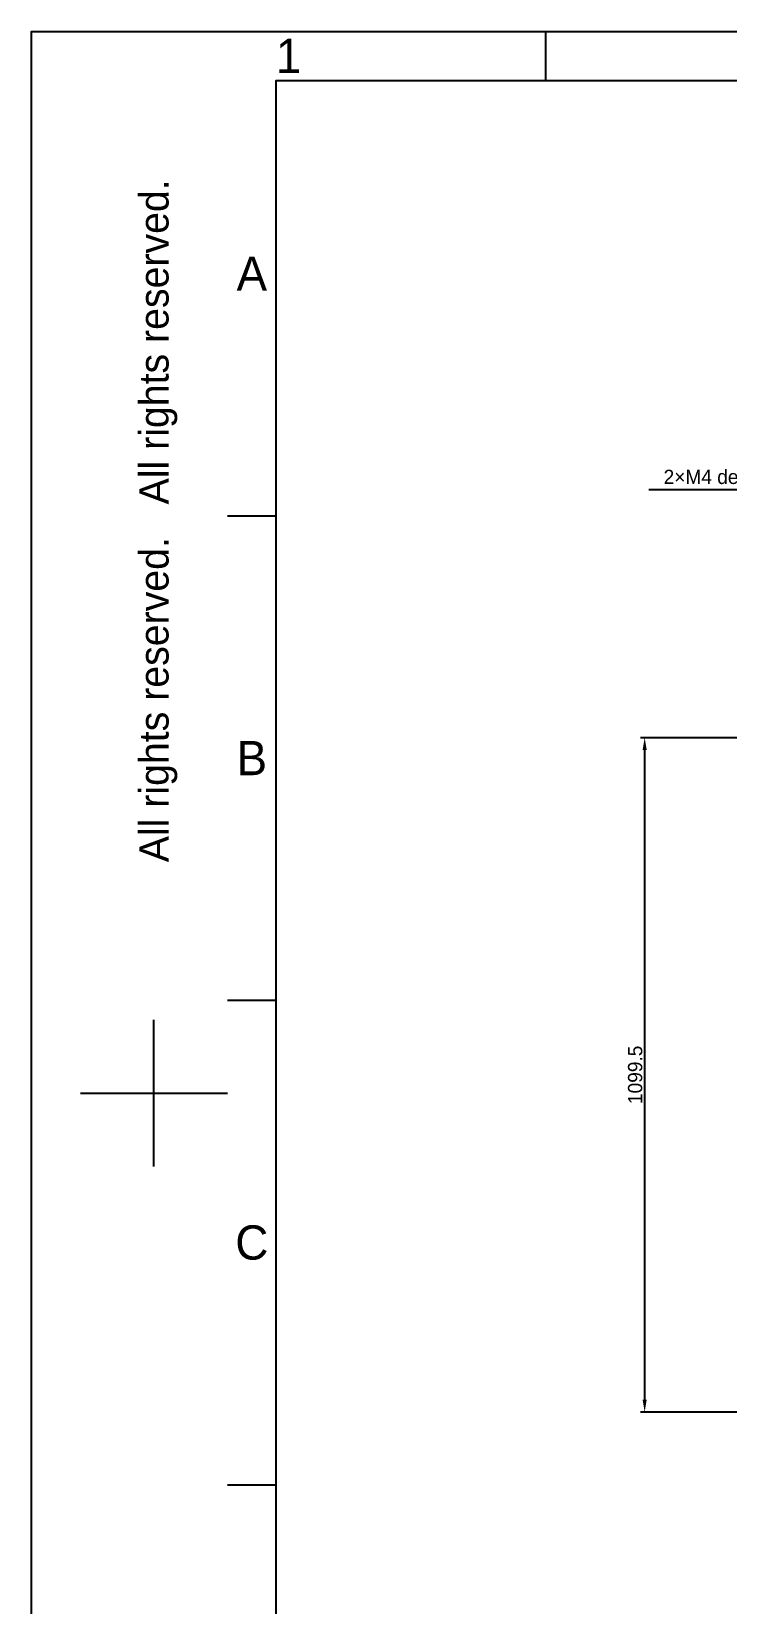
# Model space of a CAD drawing. Header units: millimetres. Extents: x 4086 to 8300, y 123 to 1549.
# Drawn here: x 6284 to 6624, y 778 to 1549 of the extents above; entities that cross this region are included whole.
import ezdxf
from ezdxf import colors
from ezdxf.entities.mleader import LeaderData, LeaderLine
from ezdxf.enums import TextEntityAlignment as Align
from ezdxf.math import Vec2, Vec3

# ---------------------------------------------------------------- set-up
doc = ezdxf.new("R2010")
doc.units = ezdxf.units.MM
doc.layers.add('尺寸标注', color=7, linetype='Continuous')
doc.layers.add('轮廓实线层', color=7, linetype='Continuous', lineweight=30)
doc.styles.add('思源黑', font='SourceHanSansCN-Normal.ttf')
doc.dimstyles.new('尺寸标注_3_10比例', dxfattribs={"dimtxt": 7, "dimasz": 6, "dimexe": 2, "dimexo": 1.5, "dimgap": 1, "dimtad": 1, "dimdec": 1, "dimlfac": 3.333333, "dimdsep": 46, "dimtxsty": '思源黑', "dimcen": 0.09, "dimadec": 0, "dimazin": 0, "dimtp": 0.01, "dimtm": 0.01, "dimtfac": 1, "dimtdec": 1, "dimtofl": 0, "dimtmove": 0, "dimatfit": 3, "dimfxl": 0, "dimtolj": 1, "dimarcsym": 0})

# ---------------------------------------------------------------- blocks, each defined once
blk = doc.blocks.new('1')
at = {"color": 2}
for p, q in [((6535.66, 1549.22), (6535.66, 1525.22)), ((6379.66, 1311.62), (6403.66, 1311.62)), ((6379.66, 1074.02), (6403.66, 1074.02)), ((6343.66, 992.42), (6343.66, 1064.42)), ((6307.66, 1028.42), (6379.66, 1028.42)), ((6379.66, 836.42), (6403.66, 836.42))]:
    blk.add_line(p, q, dxfattribs=at)
for points in [[(6283.66, 123.62), (6283.66, 1549.22), (8299.66, 1549.22), (8299.66, 123.62)], [(6403.66, 147.62), (6403.66, 1525.22), (8275.66, 1525.22), (8275.66, 147.62)]]:
    blk.add_lwpolyline(points, close=True, dxfattribs=at)
at = {"color": 2, "style": '思源黑'}
for s, p in [('1', (6409.66, 1537.22)), ('A', (6391.66, 1430.42)), ('B', (6391.66, 1192.82)), ('C', (6391.66, 955.22))]:
    blk.add_text(s, height=16.8, dxfattribs=at).set_placement(p, align=Align.MIDDLE_CENTER)
blk.add_text('All rights reserved.   All rights reserved.', height=14.4, rotation=90, dxfattribs=at).set_placement((6343.66, 1309.22), align=Align.MIDDLE_CENTER)
at = {"color": 7, "style": '思源黑'}
for tag, height, p in [('编号', 19.2, (8134.84, 252.67)), ('比例', 8, (7939.66, 171.62))]:
    blk.add_attdef(tag, text='', height=height, dxfattribs=at).set_placement(p, align=Align.MIDDLE)
at = {"linetype": 'Continuous', "lineweight": 0, "ltscale": 0.3, "style": '思源黑'}
for tag, p in [('当前页', (8121.35, 207.93)), ('总页数', (8160.27, 207.93))]:
    blk.add_attdef(tag, text='', height=8, dxfattribs=at).set_placement(p, align=Align.MIDDLE)
blk = doc.blocks.new('*D2915')
at = {"layer": 'Defpoints', "color": 0}
for p in [(6584.2, 1202.83), (6671.6, 1202.83), (6943.35, 872.08)]:
    blk.add_point(p, dxfattribs=at)
at = {"layer": '轮廓实线层', "color": 0, "lineweight": -2}
for p, q in [((6670.1, 1202.83), (6582.2, 1202.83)), ((6584.2, 878.08), (6584.2, 1196.83)), ((6941.85, 872.08), (6582.2, 872.08))]:
    blk.add_line(p, q, dxfattribs=at)
at = {"layer": '轮廓实线层', "color": 0}
for points in [[(6585.2, 1196.83), (6583.2, 1196.83), (6584.2, 1202.83)], [(6583.2, 878.08), (6585.2, 878.08), (6584.2, 872.08)]]:
    blk.add_solid(points, dxfattribs=at)
at = {"layer": '轮廓实线层', "color": 0, "insert": (6579.57, 1037.46), "char_height": 7, "attachment_point": 5, "rotation": 90, "style": '思源黑'}
blk.add_mtext('\\A1;\\A1;1099.5', dxfattribs=at)

msp = doc.modelspace()

# ---------------------------------------------------------------- block references
msp.add_blockref('1', (0, 0))

# ---------------------------------------------------------------- dimensions: what is measured, and where the dimension line sits
at = {"layer": '轮廓实线层'}
dim = msp.add_linear_dim(base=(6584.199, 1202.83), p1=(6943.348, 872.081), p2=(6671.596, 1202.83), angle=90, text='\\A1;1099.5', dimstyle='尺寸标注_3_10比例', override={"dimtxsty": '思源黑'}, dxfattribs=at)
dim.commit()
dim.dimension.update_dxf_attribs({"geometry": '*D2915', "text_midpoint": (6579.573, 1037.456)})

# ---------------------------------------------------------------- leaders
at = {"layer": '尺寸标注'}
ml = msp.add_multileader_mtext('Standard', dxfattribs=at)
ml.set_content('2×M4{\\A1;\\C256; depth }10', style='思源黑')
ml.set_leader_properties()
ml.build(insert=Vec2(0, 0))
ml.multileader.update_dxf_attribs({"text_left_attachment_type": 5, "text_right_attachment_type": 5, "dogleg_length": 1, "arrow_head_size": 6})
ctx = ml.context
ctx.base_point, ctx.char_height, ctx.arrow_head_size, ctx.plane_origin = Vec3(6586.246, 1324.411), 7, 6, Vec3(6665.536, 1304.706)
ctx.left_attachment, ctx.right_attachment, ctx.text_align_type = 5, 5, 2
notes = []
notes.append((ctx, [(0, (1, 1, 0), (6659.201, 1324.411), (-1, 0), 1, [(0, [(6665.536, 1304.706)], 0, [])])]))
ctx.mtext.insert, ctx.mtext.alignment, ctx.mtext.flow_direction = Vec3(6656.201, 1334.24), 3, 5
for ctx, leaders in notes:
    for number, flags, end, landing, length, lines in leaders:
        leader = LeaderData()
        leader.index, (leader.has_last_leader_line, leader.has_dogleg_vector, leader.attachment_direction) = number, flags
        leader.last_leader_point, leader.dogleg_vector, leader.dogleg_length = Vec3(end), Vec3(landing), length
        for number, points, colour, breaks in lines:
            line = LeaderLine()
            line.index, line.vertices, line.color, line.breaks = number, Vec3.list(points), colors.encode_raw_color(colour), breaks
            leader.lines.append(line)
        ctx.leaders.append(leader)

doc.saveas('drawing.dxf')
